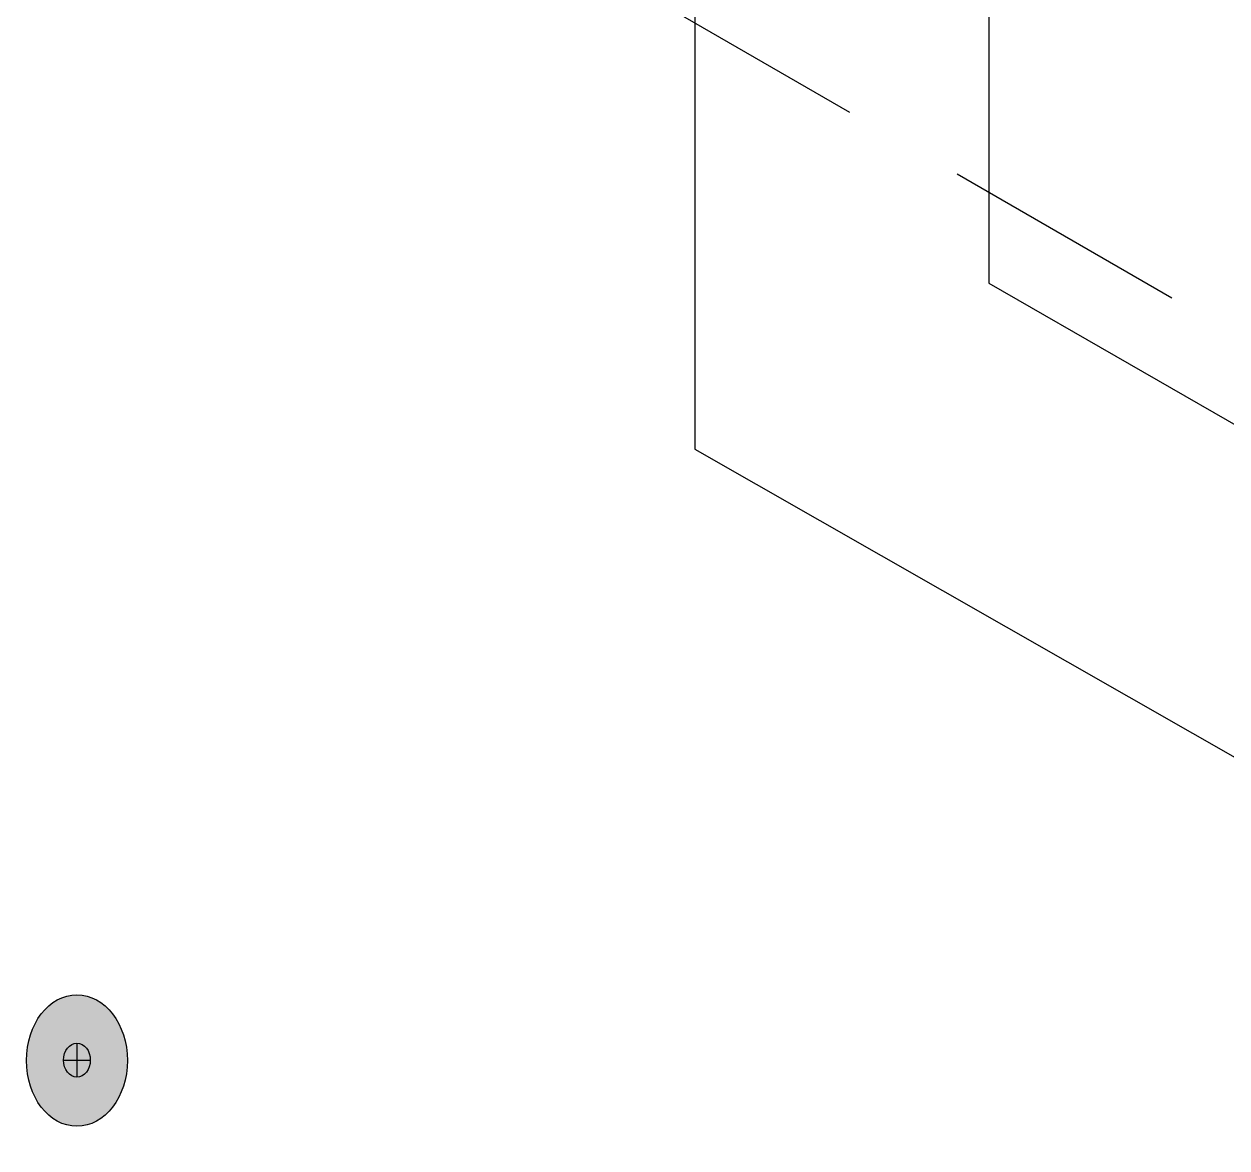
# Model space of a CAD drawing. Extents: x -1140 to 5605, y -816 to 2382.
# Drawn here: x 4717.1 to 4804.5, y 1115 to 1196.6 of the extents above; entities that cross this region are included whole.
import ezdxf

# ---------------------------------------------------------------- set-up
doc = ezdxf.new("R2010")
doc.units = 0
doc.header["$MEASUREMENT"] = 0
doc.linetypes.add('AI-Linetype-54', pattern=[27, 18, -9])
doc.layers.add('G-ANNO-TTLB', color=7, linetype='Continuous', lineweight=0)
doc.layers.add('TYVEK', color=7, linetype='Continuous', lineweight=0)

# ---------------------------------------------------------------- blocks, each defined once
blk = doc.blocks.new('Block_163')
at = {"layer": 'TYVEK', "color": 1, "lineweight": 25, "true_color": 0xff0000}
for points in [[(4784.75, 1118.225)], [(4784.75, 1101.787)]]:
    blk.add_lwpolyline(points, dxfattribs=at)
blk = doc.blocks.new('Block_169')
at = {"layer": 'TYVEK', "color": 4, "lineweight": 25, "true_color": 0x00ffff}
for points in [[(4780.98, 1139.671)], [(4803.42, 1126.806)]]:
    blk.add_lwpolyline(points, dxfattribs=at)
blk = doc.blocks.new('Block_248')
at = {"layer": 'TYVEK', "true_color": 0x003b71, "transparency": 33554687}
h = blk.add_hatch(color=156, dxfattribs=at)
h.dxf.hatch_style = 2
edge = h.paths.add_edge_path()
edge.add_ellipse((4720.961, 1121.316), major_axis=(0, 4.781), ratio=0.766948, start_angle=0, end_angle=360)
at = {"layer": 'TYVEK', "color": 18, "lineweight": 25, "true_color": 0x000000}
for p, q in [((4720.961, 1122.579), (4720.961, 1120.112)), ((4719.988, 1121.346), (4721.935, 1121.346))]:
    blk.add_line(p, q, dxfattribs=at)
for centre, major_axis, ratio in [((4720.961, 1121.316), (0, 4.781), 0.766948), ((4720.961, 1121.346), (0, 1.234), 0.788846)]:
    blk.add_ellipse(centre, major_axis=major_axis, ratio=ratio, dxfattribs=at)

msp = doc.modelspace()

# ---------------------------------------------------------------- hatches: boundary and pattern name
at = {"layer": 'G-ANNO-TTLB', "true_color": 0xff00ff, "transparency": 33554687}
h = msp.add_hatch(color=6, dxfattribs=at)
edge = h.paths.add_edge_path()
edge.add_spline(control_points=[(5285.56, -733.232), (5285.56, -733.232), (2356.042, -733.232), (2356.042, -733.232), (2356.042, -733.232), (2356.042, 1723.768), (2356.042, 1723.768), (2356.042, 1723.768), (5285.56, 1723.768), (5285.56, 1723.768), (5285.56, 1723.768), (5285.56, -733.232), (5285.56, -733.232)], knot_values=[0, 0, 0, 0, 1, 1, 1, 2, 2, 2, 3, 3, 3, 4, 4, 4, 4], degree=3, periodic=0)
edge = h.paths.add_edge_path()
edge.add_spline(control_points=[(2365.042, 1714.768), (2365.042, 1714.768), (2365.042, -724.232), (2365.042, -724.232), (2365.042, -724.232), (5276.56, -724.232), (5276.56, -724.232), (5276.56, -724.232), (5276.56, 1714.768), (5276.56, 1714.768), (5276.56, 1714.768), (2365.042, 1714.768), (2365.042, 1714.768)], knot_values=[0, 0, 0, 0, 1, 1, 1, 2, 2, 2, 3, 3, 3, 4, 4, 4, 4], degree=3, periodic=0)
edge.add_line((2365.042, 1714.768), (2365.042, 1714.768))

# ---------------------------------------------------------------- linework, layer by layer
at = {"layer": 'G-ANNO-TTLB'}
for points in [[(5285.56, -733.232), (5285.56, -733.232), (2356.042, -733.232), (2356.042, -733.232), (2356.042, -733.232), (2356.042, 1723.768), (2356.042, 1723.768), (2356.042, 1723.768), (5285.56, 1723.768), (5285.56, 1723.768), (5285.56, 1723.768), (5285.56, -733.232), (5285.56, -733.232)], [(2365.042, 1714.768), (2365.042, 1714.768), (2365.042, -724.232), (2365.042, -724.232), (2365.042, -724.232), (5276.56, -724.232), (5276.56, -724.232), (5276.56, -724.232), (5276.56, 1714.768), (5276.56, 1714.768), (5276.56, 1714.768), (2365.042, 1714.768), (2365.042, 1714.768)]]:
    msp.add_open_spline(points, degree=3, knots=[0, 0, 0, 0, 1, 1, 1, 2, 2, 2, 3, 3, 3, 4, 4, 4, 4], dxfattribs=at)
at = {"layer": 'TYVEK', "color": 4, "lineweight": 25, "true_color": 0x00ffff}
for p, q in [((4765.841, 1224.4), (4765.841, 1165.736)), ((4765.841, 1165.736), (4929.702, 1072.126))]:
    msp.add_line(p, q, dxfattribs=at)
at = {"layer": 'TYVEK', "color": 18, "linetype": 'AI-Linetype-54', "lineweight": 25, "true_color": 0x000000}
msp.add_line((4940.818, 1095.75), (4753.72, 1203.696), dxfattribs=at)
at = {"layer": 'TYVEK', "color": 1, "lineweight": 25, "true_color": 0xff0000}
msp.add_lwpolyline([(4787.19, 1375.359), (4787.19, 1177.791), (4807.579, 1166.066), (4807.579, 1363.324)], dxfattribs=at)
at = {"layer": 'TYVEK', "color": 4, "lineweight": 25, "true_color": 0x00ffff}
for points in [[(4780.98, 1139.671)], [(4803.42, 1126.806)]]:
    msp.add_lwpolyline(points, dxfattribs=at)

# ---------------------------------------------------------------- block references
at = {"layer": 'TYVEK'}
for name in ['Block_169', 'Block_248', 'Block_163']:
    msp.add_blockref(name, (0, 0), dxfattribs=at)

doc.saveas('drawing.dxf')
